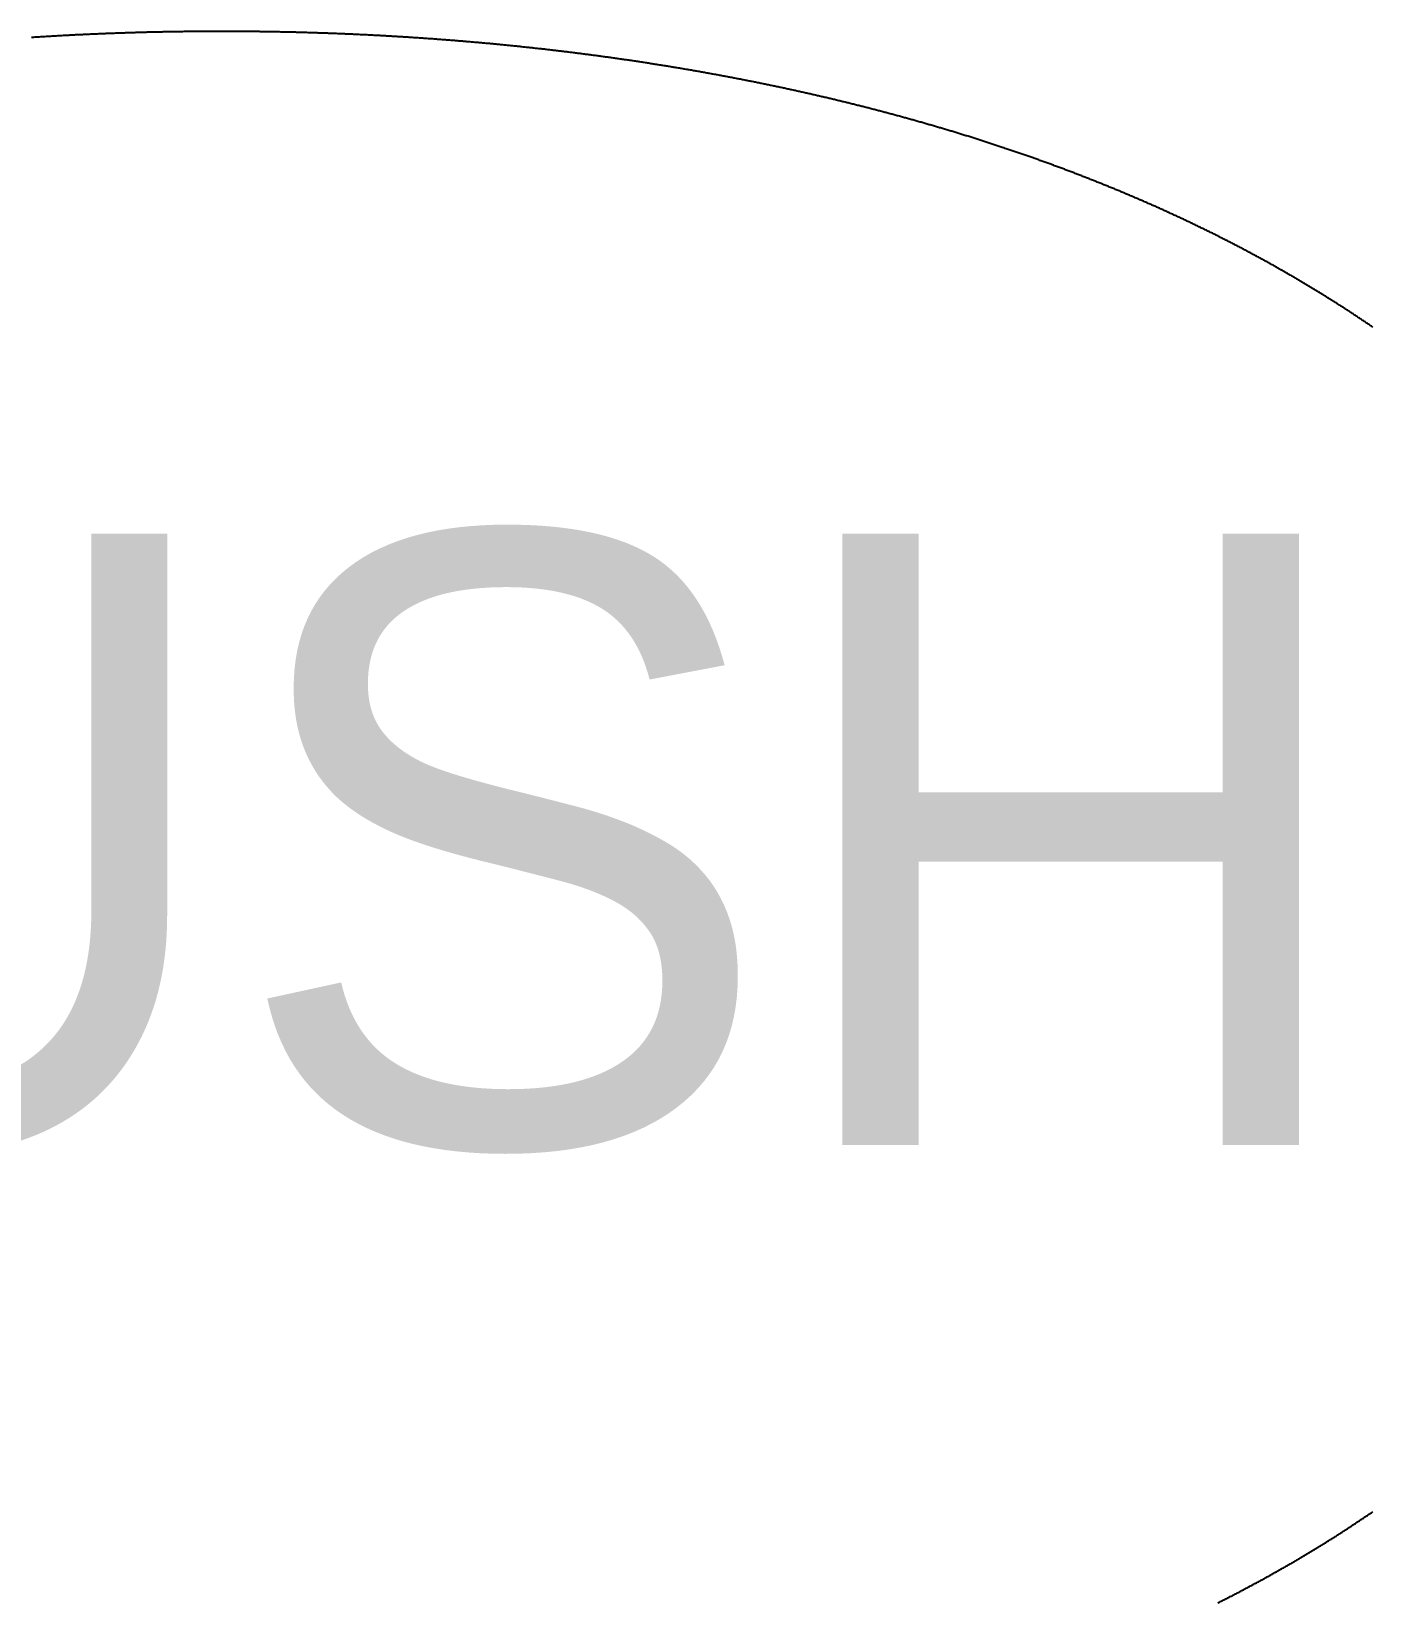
# Model space of a CAD drawing. Header units: millimetres. Extents: x 88 to 97873, y 32 to 55088.
# Drawn here: x 44738.16 to 44752.58, y 4711.7 to 4728.58 of the extents above; entities that cross this region are included whole.
import ezdxf

# ---------------------------------------------------------------- set-up
doc = ezdxf.new("R2010")
doc.units = ezdxf.units.MM
doc.header["$LTSCALE"] = 0.3
doc.layers.add('FICHAS_XLR', color=7, linetype='Continuous')
doc.styles.add('Standar', font='GOTHIC.TTF', dxfattribs={"height": 1.35})

# ---------------------------------------------------------------- blocks, each defined once
blk = doc.blocks.new('FICHA_XLR_FEMEA')
at = {"layer": 'FICHAS_XLR', "color": 0}
for points in [[(310.9, 1156.96), (311.19, 1157.11), (311.48, 1157.25), (311.77, 1157.4), (312.06, 1157.55), (312.35, 1157.69), (312.64, 1157.84), (312.93, 1157.99), (313.22, 1158.13), (313.51, 1158.28), (313.8, 1158.43), (314.09, 1158.58), (314.38, 1158.72), (314.66, 1158.87), (314.95, 1159.02), (315.24, 1159.17), (315.53, 1159.31), (315.81, 1159.46), (316.1, 1159.61), (316.39, 1159.76), (316.68, 1159.91), (316.96, 1160.06), (317.25, 1160.21), (317.54, 1160.36), (317.82, 1160.51), (318.11, 1160.66), (318.39, 1160.81), (318.68, 1160.96), (318.97, 1161.11), (319.25, 1161.26), (319.54, 1161.41), (319.82, 1161.56), (320.11, 1161.71), (320.39, 1161.86), (320.68, 1162.01), (320.96, 1162.16), (321.24, 1162.31), (321.53, 1162.47), (321.81, 1162.62), (322.1, 1162.77), (322.38, 1162.92), (322.66, 1163.07), (322.95, 1163.23), (323.23, 1163.38), (323.51, 1163.53), (323.79, 1163.69), (324.08, 1163.84), (324.36, 1163.99), (324.64, 1164.15), (324.92, 1164.3), (325.2, 1164.45), (325.49, 1164.61), (325.77, 1164.76), (326.05, 1164.92), (326.33, 1165.07), (326.61, 1165.23), (326.89, 1165.38), (327.17, 1165.54), (327.45, 1165.69), (327.73, 1165.85), (328.01, 1166), (328.29, 1166.16), (328.57, 1166.32), (328.85, 1166.47), (329.13, 1166.63), (329.41, 1166.79), (329.69, 1166.94), (329.97, 1167.1), (330.24, 1167.26), (330.52, 1167.41), (330.8, 1167.57), (331.08, 1167.73), (331.36, 1167.89), (331.63, 1168.04), (331.91, 1168.2), (332.19, 1168.36), (332.46, 1168.52), (332.74, 1168.68), (333.02, 1168.84), (333.29, 1168.99), (333.57, 1169.15), (333.85, 1169.31), (334.12, 1169.47), (334.4, 1169.63), (334.67, 1169.79), (334.95, 1169.95), (335.22, 1170.11), (335.5, 1170.27), (335.77, 1170.43), (336.05, 1170.59), (336.32, 1170.75), (336.6, 1170.92), (336.87, 1171.08), (337.15, 1171.24), (337.42, 1171.4), (337.69, 1171.56), (337.97, 1171.72), (338.24, 1171.88), (338.51, 1172.05), (338.78, 1172.21), (339.06, 1172.37), (339.33, 1172.53), (339.6, 1172.7), (339.87, 1172.86), (340.15, 1173.02), (340.42, 1173.19), (340.69, 1173.35), (340.96, 1173.51), (341.23, 1173.68), (341.5, 1173.84), (341.77, 1174), (342.04, 1174.17), (342.31, 1174.33), (342.58, 1174.5), (342.85, 1174.66), (343.12, 1174.83), (343.39, 1174.99), (343.66, 1175.16), (343.93, 1175.32), (344.2, 1175.49), (344.47, 1175.65), (344.74, 1175.82), (345.01, 1175.99), (345.27, 1176.15), (345.54, 1176.32), (345.81, 1176.48), (346.08, 1176.65), (346.34, 1176.82), (346.61, 1176.98), (346.88, 1177.15), (347.15, 1177.32), (347.41, 1177.49), (347.68, 1177.65), (347.94, 1177.82), (348.21, 1177.99), (348.48, 1178.16), (348.74, 1178.33), (349.01, 1178.49), (349.27, 1178.66), (349.54, 1178.83), (349.8, 1179), (350.07, 1179.17), (350.33, 1179.34), (350.6, 1179.51), (350.86, 1179.68), (351.12, 1179.85), (351.39, 1180.02), (351.65, 1180.19), (351.91, 1180.36), (352.18, 1180.53), (352.44, 1180.7), (352.7, 1180.87), (352.97, 1181.04), (353.23, 1181.21), (353.49, 1181.38), (353.75, 1181.55), (354.01, 1181.72), (354.28, 1181.9), (354.54, 1182.07), (354.8, 1182.24), (355.06, 1182.41), (355.32, 1182.58), (355.58, 1182.75), (355.84, 1182.93), (356.1, 1183.1), (356.36, 1183.27), (356.62, 1183.45), (356.88, 1183.62), (357.14, 1183.79), (357.4, 1183.97), (357.66, 1184.14), (357.92, 1184.31), (358.17, 1184.49), (358.43, 1184.66), (358.69, 1184.83), (358.95, 1185.01), (359.21, 1185.18), (359.46, 1185.36), (359.72, 1185.53), (359.98, 1185.71), (360.23, 1185.88), (360.49, 1186.06), (360.75, 1186.23), (361, 1186.41), (361.26, 1186.58)], [(361.26, 1570.53), (361, 1570.71), (360.75, 1570.88), (360.49, 1571.06), (360.23, 1571.23), (359.98, 1571.41), (359.72, 1571.58), (359.46, 1571.76), (359.21, 1571.93), (358.95, 1572.1), (358.69, 1572.28), (358.43, 1572.45), (358.17, 1572.63), (357.92, 1572.8), (357.66, 1572.97), (357.4, 1573.15), (357.14, 1573.32), (356.88, 1573.49), (356.62, 1573.67), (356.36, 1573.84), (356.1, 1574.01), (355.84, 1574.19), (355.58, 1574.36), (355.32, 1574.53), (355.06, 1574.7), (354.8, 1574.87), (354.54, 1575.05), (354.28, 1575.22), (354.01, 1575.39), (353.75, 1575.56), (353.49, 1575.73), (353.23, 1575.9), (352.97, 1576.07), (352.7, 1576.24), (352.44, 1576.42), (352.18, 1576.59), (351.91, 1576.76), (351.65, 1576.93), (351.39, 1577.1), (351.12, 1577.27), (350.86, 1577.44), (350.6, 1577.61), (350.33, 1577.77), (350.07, 1577.94), (349.8, 1578.11), (349.54, 1578.28), (349.27, 1578.45), (349.01, 1578.62), (348.74, 1578.79), (348.48, 1578.96), (348.21, 1579.12), (347.94, 1579.29), (347.68, 1579.46), (347.41, 1579.63), (347.15, 1579.79), (346.88, 1579.96), (346.61, 1580.13), (346.34, 1580.3), (346.08, 1580.46), (345.81, 1580.63), (345.54, 1580.8), (345.27, 1580.96), (345.01, 1581.13), (344.74, 1581.29), (344.47, 1581.46), (344.2, 1581.63), (343.93, 1581.79), (343.66, 1581.96), (343.39, 1582.12), (343.12, 1582.29), (342.85, 1582.45), (342.58, 1582.62), (342.31, 1582.78), (342.04, 1582.94), (341.77, 1583.11), (341.5, 1583.27), (341.23, 1583.44), (340.96, 1583.6), (340.69, 1583.76), (340.42, 1583.93), (340.15, 1584.09), (339.87, 1584.25), (339.6, 1584.42), (339.33, 1584.58), (339.06, 1584.74), (338.78, 1584.9), (338.51, 1585.07), (338.24, 1585.23), (337.97, 1585.39), (337.69, 1585.55), (337.42, 1585.71), (337.15, 1585.88), (336.87, 1586.04), (336.6, 1586.2), (336.32, 1586.36), (336.05, 1586.52), (335.77, 1586.68), (335.5, 1586.84), (335.22, 1587), (334.95, 1587.16), (334.67, 1587.32), (334.4, 1587.48), (334.12, 1587.64), (333.85, 1587.8), (333.57, 1587.96), (333.29, 1588.12), (333.02, 1588.28), (332.74, 1588.44), (332.46, 1588.59), (332.19, 1588.75), (331.91, 1588.91), (331.63, 1589.07), (331.36, 1589.23), (331.08, 1589.39), (330.8, 1589.54), (330.52, 1589.7), (330.24, 1589.86), (329.97, 1590.01), (329.69, 1590.17), (329.41, 1590.33), (329.13, 1590.48), (328.85, 1590.64), (328.57, 1590.8), (328.29, 1590.95), (328.01, 1591.11), (327.73, 1591.26), (327.45, 1591.42), (327.17, 1591.58), (326.89, 1591.73), (326.61, 1591.89), (326.33, 1592.04), (326.05, 1592.2), (325.77, 1592.35), (325.49, 1592.5), (325.2, 1592.66), (324.92, 1592.81), (324.64, 1592.97), (324.36, 1593.12), (324.08, 1593.27), (323.79, 1593.43), (323.51, 1593.58), (323.23, 1593.73), (322.95, 1593.89), (322.66, 1594.04), (322.38, 1594.19), (322.1, 1594.34), (321.81, 1594.5), (321.53, 1594.65), (321.24, 1594.8), (320.96, 1594.95), (320.68, 1595.1), (320.39, 1595.25), (320.11, 1595.4), (319.82, 1595.56), (319.54, 1595.71), (319.25, 1595.86), (318.97, 1596.01), (318.68, 1596.16), (318.39, 1596.31), (318.11, 1596.46), (317.82, 1596.61), (317.54, 1596.76), (317.25, 1596.91), (316.96, 1597.06), (316.68, 1597.2), (316.39, 1597.35), (316.1, 1597.5), (315.81, 1597.65), (315.53, 1597.8), (315.24, 1597.95), (314.95, 1598.1), (314.66, 1598.24), (314.38, 1598.39), (314.09, 1598.54), (313.8, 1598.69), (313.51, 1598.83), (313.22, 1598.98), (312.93, 1599.13), (312.64, 1599.27), (312.35, 1599.42), (312.06, 1599.57), (311.77, 1599.71), (311.48, 1599.86), (311.19, 1600), (310.9, 1600.15), (310.61, 1600.3), (310.32, 1600.44), (310.03, 1600.59), (309.74, 1600.73), (309.45, 1600.88), (309.16, 1601.02), (308.87, 1601.16), (308.58, 1601.31), (308.28, 1601.45), (307.99, 1601.6), (307.7, 1601.74), (307.41, 1601.88), (307.12, 1602.03), (306.82, 1602.17), (306.53, 1602.31), (306.24, 1602.46), (305.94, 1602.6), (305.65, 1602.74), (305.36, 1602.89), (305.06, 1603.03), (304.77, 1603.17), (304.48, 1603.31), (304.18, 1603.45), (303.89, 1603.59), (303.59, 1603.74), (303.3, 1603.88), (303, 1604.02), (302.71, 1604.16), (302.41, 1604.3), (302.12, 1604.44), (301.82, 1604.58), (301.53, 1604.72), (301.23, 1604.86), (300.94, 1605), (300.64, 1605.14), (300.34, 1605.28), (300.05, 1605.42), (299.75, 1605.56), (299.45, 1605.7), (299.16, 1605.84), (298.86, 1605.98), (298.56, 1606.12), (298.27, 1606.25), (297.97, 1606.39), (297.67, 1606.53), (297.37, 1606.67), (297.08, 1606.81), (296.78, 1606.94), (296.48, 1607.08), (296.18, 1607.22), (295.88, 1607.35), (295.58, 1607.49), (295.28, 1607.63), (294.98, 1607.76), (294.69, 1607.9), (294.39, 1608.04), (294.09, 1608.17), (293.79, 1608.31), (293.49, 1608.45), (293.19, 1608.58), (292.89, 1608.72), (292.59, 1608.85), (292.29, 1608.99), (291.99, 1609.12), (291.68, 1609.26), (291.38, 1609.39), (291.08, 1609.52), (290.78, 1609.66), (290.48, 1609.79), (290.18, 1609.93), (289.88, 1610.06), (289.57, 1610.19), (289.27, 1610.33), (288.97, 1610.46), (288.67, 1610.59), (288.36, 1610.73), (288.06, 1610.86), (287.76, 1610.99), (287.46, 1611.12), (287.15, 1611.26), (286.85, 1611.39), (286.55, 1611.52), (286.24, 1611.65), (285.94, 1611.78), (285.63, 1611.92), (285.33, 1612.05), (285.03, 1612.18), (284.72, 1612.31), (284.42, 1612.44), (284.11, 1612.57), (283.81, 1612.7), (283.5, 1612.83), (283.2, 1612.96), (282.89, 1613.09), (282.59, 1613.22), (282.28, 1613.35), (281.97, 1613.48), (281.67, 1613.61), (281.36, 1613.74), (281.06, 1613.87), (280.75, 1613.99), (280.44, 1614.12), (280.14, 1614.25), (279.83, 1614.38), (279.52, 1614.51), (279.22, 1614.64), (278.91, 1614.76), (278.6, 1614.89), (278.29, 1615.02), (277.99, 1615.15), (277.68, 1615.27), (277.37, 1615.4), (277.06, 1615.53), (276.75, 1615.65), (276.44, 1615.78), (276.14, 1615.9), (275.83, 1616.03), (275.52, 1616.16), (275.21, 1616.28), (274.9, 1616.41), (274.59, 1616.53), (274.28, 1616.66), (273.97, 1616.78), (273.66, 1616.91), (273.35, 1617.03), (273.04, 1617.16), (272.73, 1617.28), (272.42, 1617.41), (272.11, 1617.53), (271.8, 1617.65), (271.49, 1617.78), (271.18, 1617.9), (270.87, 1618.03), (270.55, 1618.15), (270.24, 1618.27), (269.93, 1618.39), (269.62, 1618.52), (269.31, 1618.64), (269, 1618.76), (268.68, 1618.88), (268.37, 1619.01), (268.06, 1619.13), (267.75, 1619.25), (267.43, 1619.37), (267.12, 1619.49), (266.81, 1619.61), (266.49, 1619.74), (266.18, 1619.86), (265.87, 1619.98), (265.55, 1620.1), (265.24, 1620.22), (264.93, 1620.34), (264.61, 1620.46), (264.3, 1620.58), (263.98, 1620.7), (263.67, 1620.82), (263.35, 1620.94), (263.04, 1621.06), (262.72, 1621.18), (262.41, 1621.29), (262.09, 1621.41), (261.78, 1621.53), (261.46, 1621.65), (261.15, 1621.77), (260.83, 1621.89), (260.52, 1622.01), (260.2, 1622.12), (259.88, 1622.24), (259.57, 1622.36), (259.25, 1622.48), (258.93, 1622.59), (258.62, 1622.71), (258.3, 1622.83), (257.98, 1622.94), (257.67, 1623.06), (257.35, 1623.18), (257.03, 1623.29), (256.72, 1623.41), (256.4, 1623.52), (256.08, 1623.64), (255.76, 1623.75), (255.44, 1623.87), (255.13, 1623.99), (254.81, 1624.1), (254.49, 1624.22), (254.17, 1624.33), (253.85, 1624.44), (253.53, 1624.56), (253.21, 1624.67), (252.89, 1624.79), (252.57, 1624.9), (252.26, 1625.01), (251.94, 1625.13), (251.62, 1625.24), (251.3, 1625.35), (250.98, 1625.47), (250.66, 1625.58), (250.34, 1625.69), (250.02, 1625.81), (249.69, 1625.92), (249.37, 1626.03), (249.05, 1626.14), (248.73, 1626.25), (248.41, 1626.37), (248.09, 1626.48), (247.77, 1626.59), (247.45, 1626.7), (247.13, 1626.81), (246.8, 1626.92), (246.48, 1627.03), (246.16, 1627.14), (245.84, 1627.25), (245.52, 1627.36), (245.19, 1627.48), (244.87, 1627.58), (244.55, 1627.69), (244.23, 1627.8), (243.9, 1627.91), (243.58, 1628.02), (243.26, 1628.13), (242.93, 1628.24), (242.61, 1628.35), (242.29, 1628.46), (241.96, 1628.57), (241.64, 1628.68), (241.32, 1628.78), (240.99, 1628.89), (240.67, 1629), (240.34, 1629.11), (240.02, 1629.21), (239.69, 1629.32), (239.37, 1629.43), (239.04, 1629.54), (238.72, 1629.64), (238.39, 1629.75), (238.07, 1629.86), (237.74, 1629.96), (237.42, 1630.07), (237.09, 1630.18), (236.77, 1630.28), (236.44, 1630.39), (236.11, 1630.49), (235.79, 1630.6), (235.46, 1630.7), (235.14, 1630.81), (234.81, 1630.91), (234.48, 1631.02), (234.16, 1631.12), (233.83, 1631.23), (233.5, 1631.33), (233.18, 1631.44), (232.85, 1631.54), (232.52, 1631.64), (232.19, 1631.75), (231.87, 1631.85), (231.54, 1631.95), (231.21, 1632.06), (230.88, 1632.16), (230.55, 1632.26), (230.23, 1632.37), (229.9, 1632.47), (229.57, 1632.57), (229.24, 1632.67), (228.91, 1632.77), (228.58, 1632.88), (228.25, 1632.98), (227.93, 1633.08), (227.6, 1633.18), (227.27, 1633.28), (226.94, 1633.38), (226.61, 1633.48), (226.28, 1633.58), (225.95, 1633.69), (225.62, 1633.79), (225.29, 1633.89), (224.96, 1633.99), (224.63, 1634.09), (224.3, 1634.19), (223.97, 1634.29), (223.64, 1634.38), (223.31, 1634.48), (222.98, 1634.58), (222.64, 1634.68), (222.31, 1634.78), (221.98, 1634.88), (221.65, 1634.98), (221.32, 1635.08), (220.99, 1635.17), (220.66, 1635.27), (220.32, 1635.37), (219.99, 1635.47), (219.66, 1635.57), (219.33, 1635.66), (219, 1635.76), (218.66, 1635.86), (218.33, 1635.95), (218, 1636.05), (217.67, 1636.15), (217.33, 1636.24), (217, 1636.34), (216.67, 1636.44), (216.33, 1636.53), (216, 1636.63), (215.67, 1636.72), (215.33, 1636.82), (215, 1636.91), (214.67, 1637.01), (214.33, 1637.1), (214, 1637.2), (213.66, 1637.29), (213.33, 1637.39), (213, 1637.48), (212.66, 1637.58), (212.33, 1637.67), (211.99, 1637.76), (211.66, 1637.86), (211.32, 1637.95), (210.99, 1638.04), (210.65, 1638.14), (210.32, 1638.23), (209.98, 1638.32), (209.65, 1638.42), (209.31, 1638.51), (208.97, 1638.6), (208.64, 1638.69), (208.3, 1638.79), (207.97, 1638.88), (207.63, 1638.97), (207.29, 1639.06), (206.96, 1639.15), (206.62, 1639.24), (206.28, 1639.34), (205.95, 1639.43), (205.61, 1639.52), (205.27, 1639.61), (204.94, 1639.7), (204.6, 1639.79), (204.26, 1639.88), (203.93, 1639.97), (203.59, 1640.06), (203.25, 1640.15), (202.91, 1640.24), (202.58, 1640.33), (202.24, 1640.42), (201.9, 1640.51), (201.56, 1640.59), (201.22, 1640.68), (200.89, 1640.77), (200.55, 1640.86), (200.21, 1640.95), (199.87, 1641.04), (199.53, 1641.12), (199.19, 1641.21), (198.85, 1641.3), (198.51, 1641.39), (198.17, 1641.47), (197.84, 1641.56), (197.5, 1641.65), (197.16, 1641.74), (196.82, 1641.82), (196.48, 1641.91), (196.14, 1642), (195.8, 1642.08), (195.46, 1642.17), (195.12, 1642.25), (194.78, 1642.34), (194.44, 1642.42), (194.1, 1642.51), (193.76, 1642.6), (193.42, 1642.68), (193.08, 1642.77), (192.73, 1642.85), (192.39, 1642.94), (192.05, 1643.02), (191.71, 1643.1), (191.37, 1643.19), (191.03, 1643.27), (190.69, 1643.36), (190.35, 1643.44), (190, 1643.52), (189.66, 1643.61), (189.32, 1643.69), (188.98, 1643.77), (188.64, 1643.86), (188.29, 1643.94), (187.95, 1644.02), (187.61, 1644.1), (187.27, 1644.19), (186.93, 1644.27), (186.58, 1644.35), (186.24, 1644.43), (185.9, 1644.51), (185.55, 1644.59), (185.21, 1644.68), (184.87, 1644.76), (184.52, 1644.84), (184.18, 1644.92), (183.84, 1645), (183.49, 1645.08), (183.15, 1645.16), (182.81, 1645.24), (182.46, 1645.32), (182.12, 1645.4), (181.78, 1645.48), (181.43, 1645.56), (181.09, 1645.64), (180.74, 1645.72), (180.4, 1645.8), (180.05, 1645.88), (179.71, 1645.96), (179.36, 1646.03), (179.02, 1646.11), (178.67, 1646.19), (178.33, 1646.27), (177.98, 1646.35), (177.64, 1646.43), (177.29, 1646.5), (176.95, 1646.58), (176.6, 1646.66), (176.26, 1646.74), (175.91, 1646.81), (175.57, 1646.89), (175.22, 1646.97), (174.88, 1647.04), (174.53, 1647.12), (174.18, 1647.2), (173.84, 1647.27), (173.49, 1647.35), (173.14, 1647.42), (172.8, 1647.5), (172.45, 1647.58), (172.1, 1647.65), (171.76, 1647.73), (171.41, 1647.8), (171.06, 1647.88), (170.72, 1647.95), (170.37, 1648.03), (170.02, 1648.1), (169.68, 1648.17), (169.33, 1648.25), (168.98, 1648.32), (168.63, 1648.4), (168.29, 1648.47), (167.94, 1648.54), (167.59, 1648.62), (167.24, 1648.69), (166.89, 1648.76), (166.55, 1648.84), (166.2, 1648.91), (165.85, 1648.98), (165.5, 1649.05), (165.15, 1649.13), (164.8, 1649.2), (164.46, 1649.27), (164.11, 1649.34), (163.76, 1649.41), (163.41, 1649.48), (163.06, 1649.56), (162.71, 1649.63), (162.36, 1649.7), (162.01, 1649.77), (161.66, 1649.84), (161.31, 1649.91), (160.96, 1649.98), (160.62, 1650.05), (160.27, 1650.12), (159.92, 1650.19), (159.57, 1650.26), (159.22, 1650.33), (158.87, 1650.4), (158.52, 1650.47), (158.17, 1650.54), (157.82, 1650.61), (157.47, 1650.68), (157.12, 1650.75), (156.76, 1650.81), (156.41, 1650.88), (156.06, 1650.95), (155.71, 1651.02), (155.36, 1651.09), (155.01, 1651.15), (154.66, 1651.22), (154.31, 1651.29), (153.96, 1651.36), (153.61, 1651.42), (153.26, 1651.49), (152.9, 1651.56), (152.55, 1651.62), (152.2, 1651.69), (151.85, 1651.76), (151.5, 1651.82), (151.15, 1651.89), (150.79, 1651.96), (150.44, 1652.02), (150.09, 1652.09), (149.74, 1652.15), (149.39, 1652.22), (149.03, 1652.28), (148.68, 1652.35), (148.33, 1652.41), (147.98, 1652.48), (147.62, 1652.54), (147.27, 1652.61), (146.92, 1652.67), (146.56, 1652.73), (146.21, 1652.8), (145.86, 1652.86), (145.51, 1652.93), (145.15, 1652.99), (144.8, 1653.05), (144.45, 1653.12), (144.09, 1653.18), (143.74, 1653.24), (143.39, 1653.3), (143.03, 1653.37), (142.68, 1653.43), (142.32, 1653.49), (141.97, 1653.55), (141.62, 1653.62), (141.26, 1653.68), (140.91, 1653.74), (140.55, 1653.8), (140.2, 1653.86), (139.85, 1653.92), (139.49, 1653.98), (139.14, 1654.05), (138.78, 1654.11), (138.43, 1654.17), (138.07, 1654.23), (137.72, 1654.29), (137.36, 1654.35), (137.01, 1654.41), (136.65, 1654.47), (136.3, 1654.53), (135.94, 1654.59), (135.59, 1654.65), (135.23, 1654.7), (134.88, 1654.76), (134.52, 1654.82), (134.17, 1654.88), (133.81, 1654.94), (133.46, 1655), (133.1, 1655.06), (132.74, 1655.11), (132.39, 1655.17), (132.03, 1655.23), (131.68, 1655.29), (131.32, 1655.35), (130.96, 1655.4), (130.61, 1655.46), (130.25, 1655.52), (129.9, 1655.57), (129.54, 1655.63), (129.18, 1655.69), (128.83, 1655.74), (128.47, 1655.8), (128.11, 1655.86), (127.76, 1655.91), (127.4, 1655.97), (127.04, 1656.02), (126.68, 1656.08), (126.33, 1656.13), (125.97, 1656.19), (125.61, 1656.25), (125.26, 1656.3), (124.9, 1656.35), (124.54, 1656.41), (124.18, 1656.46), (123.83, 1656.52), (123.47, 1656.57), (123.11, 1656.63), (122.75, 1656.68), (122.4, 1656.73), (122.04, 1656.79), (121.68, 1656.84), (121.32, 1656.89), (120.96, 1656.95), (120.61, 1657), (120.25, 1657.05), (119.89, 1657.11), (119.53, 1657.16), (119.17, 1657.21), (118.81, 1657.26), (118.46, 1657.31), (118.1, 1657.37), (117.74, 1657.42), (117.38, 1657.47), (117.02, 1657.52), (116.66, 1657.57), (116.3, 1657.62), (115.94, 1657.67), (115.59, 1657.73), (115.23, 1657.78), (114.87, 1657.83), (114.51, 1657.88), (114.15, 1657.93), (113.79, 1657.98), (113.43, 1658.03), (113.07, 1658.08), (112.71, 1658.13), (112.35, 1658.18), (111.99, 1658.23), (111.63, 1658.28), (111.27, 1658.32), (110.91, 1658.37), (110.55, 1658.42), (110.19, 1658.47), (109.83, 1658.52), (109.47, 1658.57), (109.11, 1658.62), (108.75, 1658.66), (108.39, 1658.71), (108.03, 1658.76), (107.67, 1658.81), (107.31, 1658.85), (106.95, 1658.9), (106.59, 1658.95), (106.23, 1658.99), (105.87, 1659.04), (105.51, 1659.09), (105.15, 1659.13), (104.79, 1659.18), (104.43, 1659.23), (104.07, 1659.27), (103.7, 1659.32), (103.34, 1659.36), (102.98, 1659.41), (102.62, 1659.46), (102.26, 1659.5), (101.9, 1659.55), (101.54, 1659.59), (101.18, 1659.64), (100.81, 1659.68), (100.45, 1659.73), (100.09, 1659.77), (99.73, 1659.81), (99.37, 1659.86), (99.01, 1659.9), (98.64, 1659.95), (98.28, 1659.99), (97.92, 1660.03), (97.56, 1660.08), (97.2, 1660.12), (96.83, 1660.16), (96.47, 1660.21), (96.11, 1660.25), (95.75, 1660.29), (95.39, 1660.33), (95.02, 1660.38), (94.66, 1660.42), (94.3, 1660.46), (93.94, 1660.5), (93.57, 1660.54), (93.21, 1660.58), (92.85, 1660.63), (92.49, 1660.67), (92.12, 1660.71), (91.76, 1660.75), (91.4, 1660.79), (91.04, 1660.83), (90.67, 1660.87), (90.31, 1660.91), (89.95, 1660.95), (89.58, 1660.99), (89.22, 1661.03), (88.86, 1661.07), (88.49, 1661.11), (88.13, 1661.15), (87.77, 1661.19), (87.4, 1661.23), (87.04, 1661.27), (86.68, 1661.31), (86.31, 1661.35), (85.95, 1661.38), (85.59, 1661.42), (85.22, 1661.46), (84.86, 1661.5), (84.5, 1661.54), (84.13, 1661.57), (83.77, 1661.61), (83.4, 1661.65), (83.04, 1661.69), (82.68, 1661.72), (82.31, 1661.76), (81.95, 1661.8), (81.58, 1661.84), (81.22, 1661.87), (80.86, 1661.91), (80.49, 1661.94), (80.13, 1661.98), (79.76, 1662.02), (79.4, 1662.05), (79.03, 1662.09), (78.67, 1662.12), (78.3, 1662.16), (77.94, 1662.19), (77.58, 1662.23), (77.21, 1662.27), (76.85, 1662.3), (76.48, 1662.33), (76.12, 1662.37), (75.75, 1662.4), (75.39, 1662.44), (75.02, 1662.47), (74.66, 1662.51), (74.29, 1662.54), (73.93, 1662.57), (73.56, 1662.61), (73.2, 1662.64), (72.83, 1662.67), (72.47, 1662.71), (72.1, 1662.74), (71.74, 1662.77), (71.37, 1662.81), (71, 1662.84), (70.64, 1662.87), (70.27, 1662.9), (69.91, 1662.93), (69.54, 1662.97), (69.18, 1663), (68.81, 1663.03), (68.45, 1663.06), (68.08, 1663.09), (67.71, 1663.12), (67.35, 1663.15), (66.98, 1663.19), (66.62, 1663.22), (66.25, 1663.25), (65.89, 1663.28), (65.52, 1663.31), (65.15, 1663.34), (64.79, 1663.37), (64.42, 1663.4), (64.05, 1663.43), (63.69, 1663.46), (63.32, 1663.49), (62.96, 1663.52), (62.59, 1663.55), (62.22, 1663.57), (61.86, 1663.6), (61.49, 1663.63), (61.12, 1663.66), (60.76, 1663.69), (60.39, 1663.72), (60.03, 1663.74), (59.66, 1663.77), (59.29, 1663.8), (58.93, 1663.83), (58.56, 1663.86), (58.19, 1663.88), (57.83, 1663.91), (57.46, 1663.94), (57.09, 1663.96), (56.72, 1663.99), (56.36, 1664.02), (55.99, 1664.04), (55.62, 1664.07), (55.26, 1664.1), (54.89, 1664.12), (54.52, 1664.15), (54.16, 1664.17), (53.79, 1664.2), (53.42, 1664.23), (53.05, 1664.25), (52.69, 1664.28), (52.32, 1664.3), (51.95, 1664.33), (51.59, 1664.35), (51.22, 1664.38), (50.85, 1664.4), (50.48, 1664.42), (50.12, 1664.45), (49.75, 1664.47), (49.38, 1664.5), (49.01, 1664.52), (48.65, 1664.54), (48.28, 1664.57), (47.91, 1664.59), (47.54, 1664.61), (47.18, 1664.64), (46.81, 1664.66), (46.44, 1664.68), (46.07, 1664.71), (45.7, 1664.73), (45.34, 1664.75), (44.97, 1664.77), (44.6, 1664.79), (44.23, 1664.82), (43.87, 1664.84), (43.5, 1664.86), (43.13, 1664.88), (42.76, 1664.9), (42.39, 1664.92), (42.03, 1664.94), (41.66, 1664.96), (41.29, 1664.99), (40.92, 1665.01), (40.55, 1665.03), (40.19, 1665.05), (39.82, 1665.07), (39.45, 1665.09), (39.08, 1665.11), (38.71, 1665.13), (38.34, 1665.15), (37.98, 1665.17), (37.61, 1665.18), (37.24, 1665.2), (36.87, 1665.22), (36.5, 1665.24), (36.13, 1665.26), (35.77, 1665.28), (35.4, 1665.3), (35.03, 1665.32), (34.66, 1665.33), (34.29, 1665.35), (33.92, 1665.37), (33.55, 1665.39), (33.19, 1665.4), (32.82, 1665.42), (32.45, 1665.44), (32.08, 1665.46), (31.71, 1665.47), (31.34, 1665.49), (30.97, 1665.51), (30.6, 1665.52), (30.24, 1665.54), (29.87, 1665.56), (29.5, 1665.57), (29.13, 1665.59), (28.76, 1665.6), (28.39, 1665.62), (28.02, 1665.63), (27.65, 1665.65), (27.28, 1665.67), (26.92, 1665.68), (26.55, 1665.7), (26.18, 1665.71), (25.81, 1665.72), (25.44, 1665.74), (25.07, 1665.75), (24.7, 1665.77), (24.33, 1665.78), (23.96, 1665.8), (23.59, 1665.81), (23.22, 1665.82), (22.86, 1665.84), (22.49, 1665.85), (22.12, 1665.86), (21.75, 1665.88), (21.38, 1665.89), (21.01, 1665.9), (20.64, 1665.92), (20.27, 1665.93), (19.9, 1665.94), (19.53, 1665.95), (19.16, 1665.96), (18.79, 1665.98), (18.42, 1665.99), (18.05, 1666), (17.68, 1666.01), (17.32, 1666.02), (16.95, 1666.03), (16.58, 1666.04), (16.21, 1666.06), (15.84, 1666.07), (15.47, 1666.08), (15.1, 1666.09), (14.73, 1666.1), (14.36, 1666.11), (13.99, 1666.12), (13.62, 1666.13), (13.25, 1666.14), (12.88, 1666.15), (12.51, 1666.16), (12.14, 1666.17), (11.77, 1666.18), (11.4, 1666.19), (11.03, 1666.19), (10.66, 1666.2), (10.29, 1666.21), (9.92, 1666.22), (9.55, 1666.23), (9.19, 1666.24), (8.82, 1666.24), (8.45, 1666.25), (8.08, 1666.26), (7.71, 1666.27), (7.34, 1666.28), (6.97, 1666.28), (6.6, 1666.29), (6.23, 1666.3), (5.86, 1666.3), (5.49, 1666.31), (5.12, 1666.32), (4.75, 1666.32), (4.38, 1666.33), (4.01, 1666.34), (3.64, 1666.34), (3.27, 1666.35), (2.9, 1666.36), (2.53, 1666.36), (2.16, 1666.37), (1.79, 1666.37), (1.42, 1666.38), (1.05, 1666.38), (0.68, 1666.39), (0.31, 1666.39), (-0.06, 1666.4), (-0.43, 1666.4), (-0.8, 1666.41), (-1.17, 1666.41), (-1.54, 1666.41), (-1.91, 1666.42), (-2.28, 1666.42), (-2.65, 1666.43), (-3.02, 1666.43), (-3.39, 1666.43), (-3.76, 1666.44), (-4.13, 1666.44), (-4.5, 1666.44), (-4.87, 1666.45), (-5.24, 1666.45), (-5.61, 1666.45), (-5.98, 1666.45), (-6.35, 1666.46), (-6.72, 1666.46), (-7.09, 1666.46), (-7.46, 1666.46), (-7.83, 1666.46), (-8.2, 1666.46), (-8.57, 1666.47), (-8.94, 1666.47), (-9.31, 1666.47), (-9.68, 1666.47), (-10.05, 1666.47), (-10.42, 1666.47), (-10.79, 1666.47), (-11.16, 1666.47), (-11.53, 1666.47), (-11.9, 1666.47), (-12.27, 1666.47), (-12.64, 1666.47), (-13.01, 1666.47), (-13.38, 1666.47), (-13.75, 1666.47), (-14.12, 1666.47), (-14.49, 1666.47), (-14.86, 1666.47), (-15.23, 1666.47), (-15.6, 1666.47), (-15.97, 1666.47), (-16.34, 1666.46), (-16.71, 1666.46), (-17.08, 1666.46), (-17.45, 1666.46), (-17.82, 1666.46), (-18.19, 1666.46), (-18.56, 1666.45), (-18.93, 1666.45), (-19.3, 1666.45), (-19.67, 1666.45), (-20.04, 1666.44), (-20.41, 1666.44), (-20.78, 1666.44), (-21.15, 1666.43), (-21.52, 1666.43), (-21.89, 1666.43), (-22.26, 1666.42), (-22.63, 1666.42), (-23, 1666.41), (-23.37, 1666.41), (-23.74, 1666.41), (-24.11, 1666.4), (-24.48, 1666.4), (-24.85, 1666.39), (-25.22, 1666.39), (-25.59, 1666.38), (-25.96, 1666.38), (-26.33, 1666.37), (-26.7, 1666.37), (-27.07, 1666.36), (-27.44, 1666.36), (-27.81, 1666.35), (-28.18, 1666.34), (-28.55, 1666.34), (-28.92, 1666.33), (-29.29, 1666.32), (-29.66, 1666.32), (-30.03, 1666.31), (-30.4, 1666.3), (-30.77, 1666.3), (-31.14, 1666.29), (-31.5, 1666.28), (-31.87, 1666.28), (-32.24, 1666.27), (-32.61, 1666.26), (-32.98, 1666.25), (-33.35, 1666.24), (-33.72, 1666.24), (-34.09, 1666.23), (-34.46, 1666.22), (-34.83, 1666.21), (-35.2, 1666.2), (-35.57, 1666.19), (-35.94, 1666.19), (-36.31, 1666.18), (-36.68, 1666.17), (-37.05, 1666.16), (-37.42, 1666.15), (-37.79, 1666.14), (-38.16, 1666.13), (-38.53, 1666.12), (-38.9, 1666.11), (-39.27, 1666.1), (-39.64, 1666.09), (-40.01, 1666.08), (-40.38, 1666.07), (-40.75, 1666.06), (-41.11, 1666.04), (-41.48, 1666.03), (-41.85, 1666.02), (-42.22, 1666.01), (-42.59, 1666), (-42.96, 1665.99), (-43.33, 1665.98), (-43.7, 1665.96), (-44.07, 1665.95), (-44.44, 1665.94), (-44.81, 1665.93), (-45.18, 1665.92), (-45.55, 1665.9), (-45.92, 1665.89), (-46.29, 1665.88), (-46.65, 1665.86), (-47.02, 1665.85), (-47.39, 1665.84), (-47.76, 1665.82), (-48.13, 1665.81), (-48.5, 1665.8), (-48.87, 1665.78), (-49.24, 1665.77), (-49.61, 1665.75), (-49.98, 1665.74), (-50.35, 1665.72), (-50.72, 1665.71), (-51.08, 1665.7), (-51.45, 1665.68), (-51.82, 1665.67), (-52.19, 1665.65), (-52.56, 1665.63), (-52.93, 1665.62), (-53.3, 1665.6), (-53.67, 1665.59), (-54.04, 1665.57), (-54.4, 1665.56), (-54.77, 1665.54), (-55.14, 1665.52), (-55.51, 1665.51), (-55.88, 1665.49), (-56.25, 1665.47), (-56.62, 1665.46), (-56.99, 1665.44), (-57.35, 1665.42), (-57.72, 1665.4), (-58.09, 1665.39), (-58.46, 1665.37), (-58.83, 1665.35), (-59.2, 1665.33), (-59.57, 1665.32), (-59.93, 1665.3), (-60.3, 1665.28), (-60.67, 1665.26), (-61.04, 1665.24), (-61.41, 1665.22), (-61.78, 1665.2), (-62.15, 1665.18), (-62.51, 1665.17), (-62.88, 1665.15), (-63.25, 1665.13), (-63.62, 1665.11), (-63.99, 1665.09), (-64.35, 1665.07), (-64.72, 1665.05), (-65.09, 1665.03), (-65.46, 1665.01), (-65.83, 1664.99), (-66.2, 1664.96), (-66.56, 1664.94), (-66.93, 1664.92), (-67.3, 1664.9), (-67.67, 1664.88), (-68.04, 1664.86), (-68.4, 1664.84), (-68.77, 1664.82), (-69.14, 1664.79), (-69.51, 1664.77), (-69.88, 1664.75), (-70.24, 1664.73), (-70.61, 1664.71), (-70.98, 1664.68), (-71.35, 1664.66), (-71.71, 1664.64), (-72.08, 1664.61), (-72.45, 1664.59), (-72.82, 1664.57), (-73.18, 1664.54), (-73.55, 1664.52), (-73.92, 1664.5)]]:
    blk.add_lwpolyline(points, dxfattribs=at)
at = {"layer": 'FICHAS_XLR', "color": 0, "insert": (-9.41, 1403.09), "char_height": 198.232, "attachment_point": 5, "style": 'Standar'}
blk.add_mtext_dynamic_manual_height_columns('\\pxqc;PUSH', width=920.7342, gutter_width=109.52, heights=[0], dxfattribs=at)

msp = doc.modelspace()

# ---------------------------------------------------------------- block references
at = {"xscale": 0.03314492310661443, "yscale": 0.03314492310661443, "zscale": 0.03314492310661443}
msp.add_blockref('FICHA_XLR_FEMEA', (44740.607, 4673.348), dxfattribs=at)

doc.saveas('drawing.dxf')
